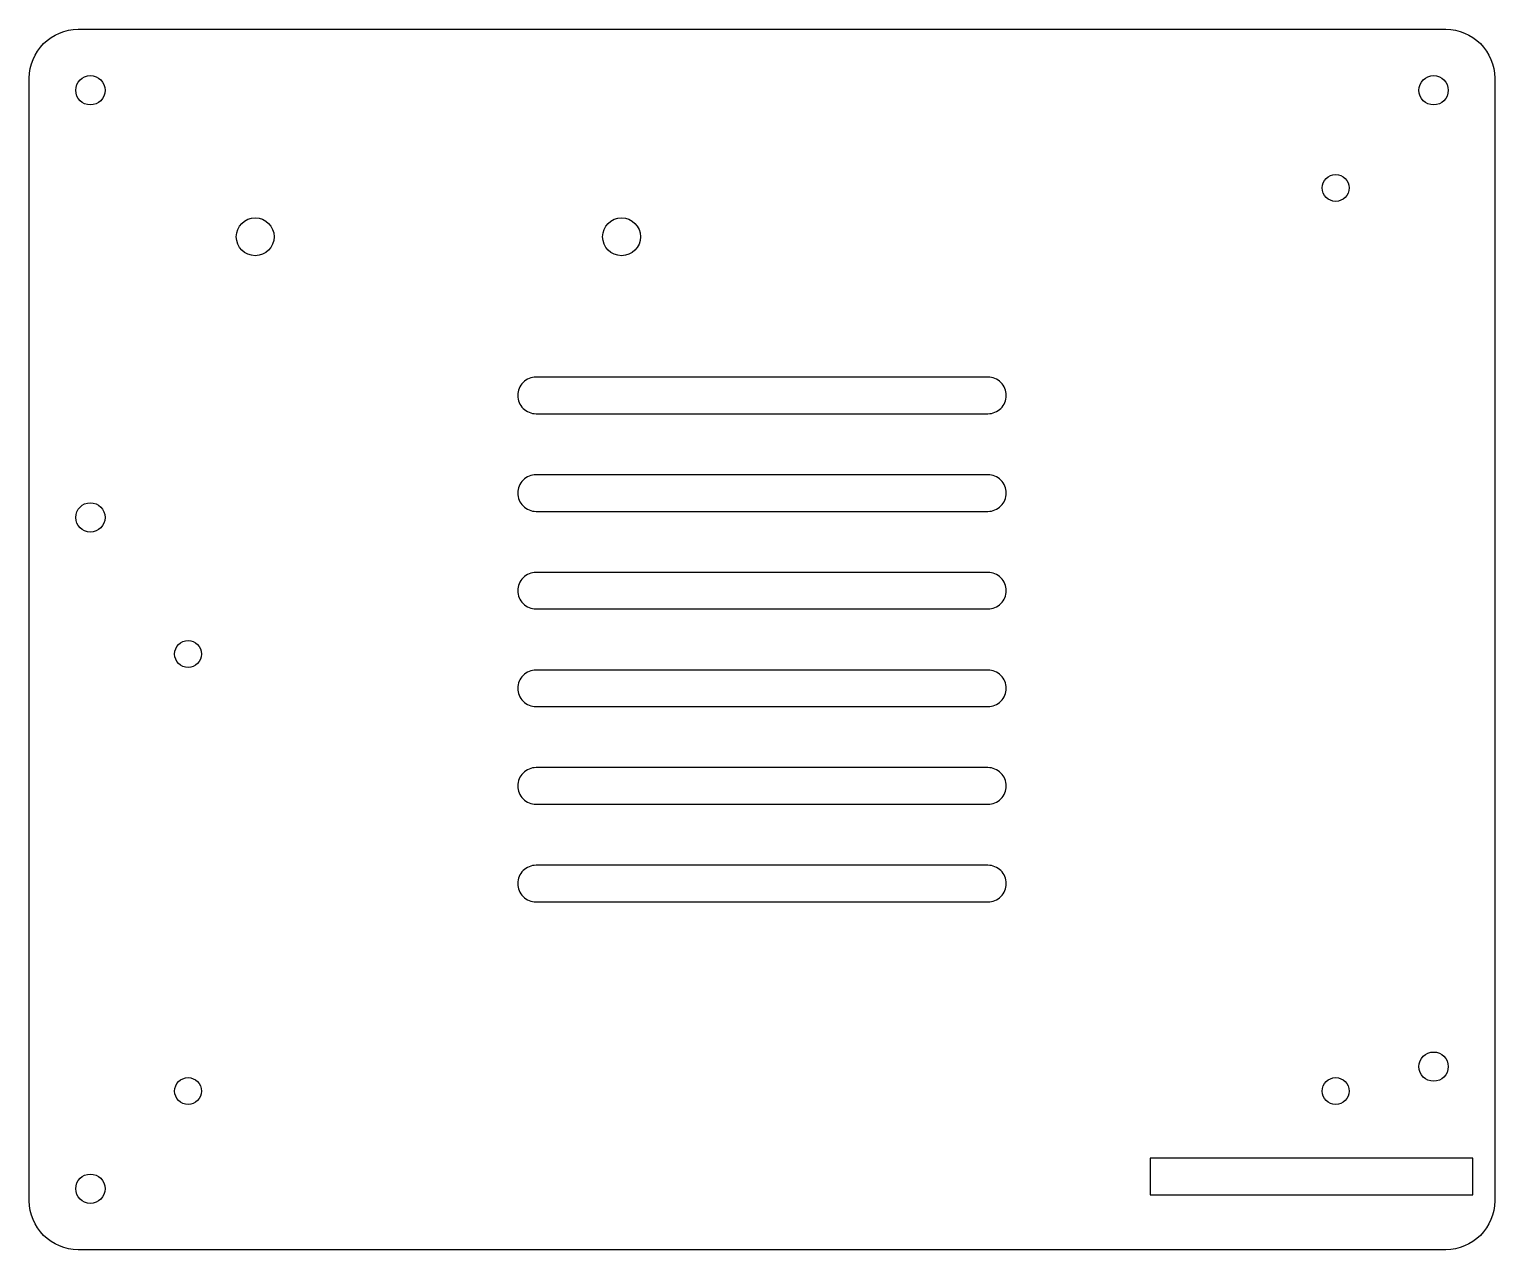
# Model space of a CAD drawing. Header units: millimetres. Extents: x 0 to 120, y 0 to 100.
import ezdxf

# ---------------------------------------------------------------- set-up
doc = ezdxf.new("R2010")
doc.units = ezdxf.units.MM
for name, color, linetype in [('CUTOUT', 4, 'Continuous'), ('HOLES', 1, 'Continuous'), ('OUTLINE', 7, 'Continuous'), ('SLOT', 3, 'Continuous')]:
    doc.layers.add(name, color=color, linetype=linetype)

msp = doc.modelspace()

# ---------------------------------------------------------------- linework, layer by layer
at = {"layer": 'CUTOUT'}
for points in [[(78.5, 60.5, 0.414214), (80, 62, 0.414214), (78.5, 63.5), (41.5, 63.5, 0.414214), (40, 62, 0.414214), (41.5, 60.5)], [(78.5, 36.5, 0.414214), (80, 38, 0.414214), (78.5, 39.5), (41.5, 39.5, 0.414214), (40, 38, 0.414214), (41.5, 36.5)]]:
    msp.add_lwpolyline(points, format="xyb", close=True, dxfattribs=at)
msp.add_lwpolyline([(118.2, 4.5), (118.2, 7.5), (91.8, 7.5), (91.8, 4.5)], close=True, dxfattribs=at)
at = {"layer": 'HOLES'}
for centre, radius in [((5, 95), 1.2), ((115, 95), 1.2), ((106.98, 87), 1.1), ((18.5, 83), 1.55), ((48.5, 83), 1.55), ((5, 60), 1.2), ((13, 48.81), 1.1), ((115, 15), 1.2), ((13, 13), 1.1), ((106.98, 13), 1.1), ((5, 5), 1.2)]:
    msp.add_circle(centre, radius, dxfattribs=at)
at = {"layer": 'OUTLINE'}
msp.add_lwpolyline([(116, 0), (4, 0, -0.414214), (0, 4), (0, 96, -0.414214), (4, 100), (116, 100, -0.414214), (120, 96), (120, 4, -0.414214)], format="xyb", close=True, dxfattribs=at)
at = {"layer": 'SLOT'}
for points in [[(78.5, 68.5, 0.414214), (80, 70, 0.414214), (78.5, 71.5), (41.5, 71.5, 0.414214), (40, 70, 0.414214), (41.5, 68.5)], [(78.5, 52.5, 0.414214), (80, 54, 0.414214), (78.5, 55.5), (41.5, 55.5, 0.414214), (40, 54, 0.414214), (41.5, 52.5)], [(78.5, 44.5, 0.414214), (80, 46, 0.414214), (78.5, 47.5), (41.5, 47.5, 0.414214), (40, 46, 0.414214), (41.5, 44.5)], [(78.5, 28.5, 0.414214), (80, 30, 0.414214), (78.5, 31.5), (41.5, 31.5, 0.414214), (40, 30, 0.414214), (41.5, 28.5)]]:
    msp.add_lwpolyline(points, format="xyb", close=True, dxfattribs=at)

doc.saveas('drawing.dxf')
